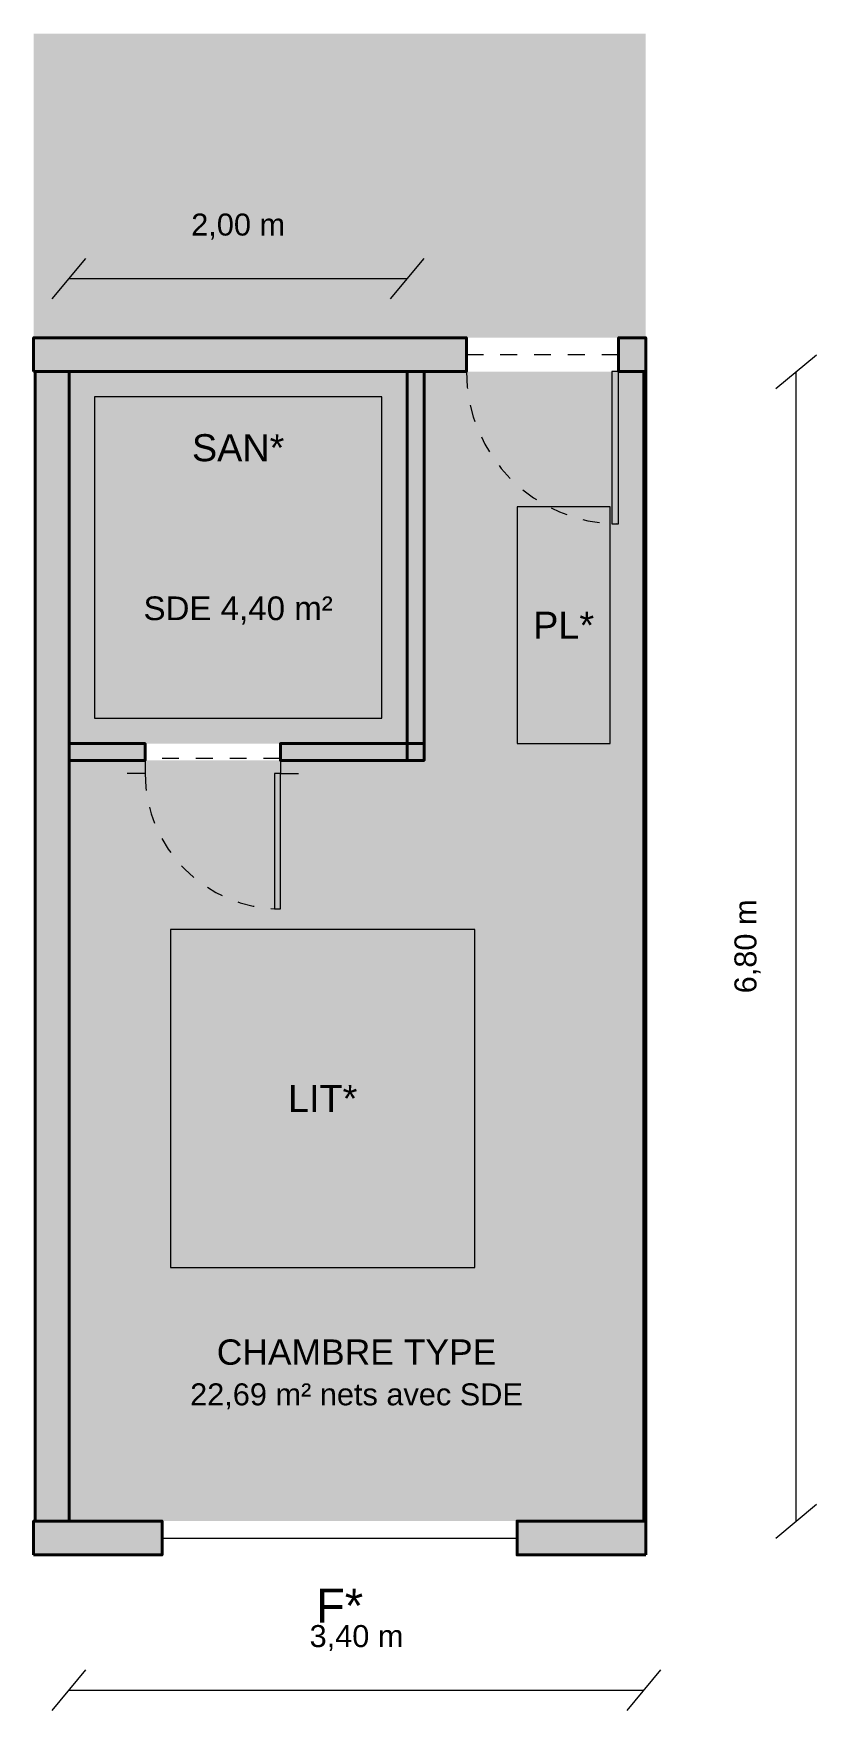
# Model space of a CAD drawing. Header units: metres. Extents: x 9.49 to 14.12, y -13.92 to -4.
import ezdxf
from ezdxf.enums import TextEntityAlignment as Align

# ---------------------------------------------------------------- set-up
doc = ezdxf.new("R2010")
doc.units = ezdxf.units.M
doc.header["$LTSCALE"] = 0.02
doc.linetypes.add('DASHED', pattern=[1.524, 1.27, -0.254])
doc.layers.add('ARCHIBOOKS_PORTE', color=7, linetype='Continuous')
for name, color, linetype, lineweight in [('BLOC_AXE', 8, 'DASHED', 13), ('BLOC_DEBATTEMENT', 7, 'DASHED', 13), ('BLOC_MUR', 7, 'Continuous', 50), ('BLOC_OUVRANT', 7, 'Continuous', 35)]:
    doc.layers.add(name, color=color, linetype=linetype, lineweight=lineweight)
for name, color, linetype, lineweight, true_color in [('CUT', 7, 'Continuous', 40, 0x000000), ('DIM', 7, 'Continuous', 13, 0x000000), ('RESERVE', 7, 'Continuous', 13, 0x4b4b4b), ('TEXT', 7, 'Continuous', 13, 0x000000)]:
    doc.layers.add(name, color=color, linetype=linetype, lineweight=lineweight, true_color=true_color)
for name, color, linetype, true_color in [('FILL_(20, 20, 20)', 7, 'Continuous', 0x141414), ('FILL_chambre', 7, 'Continuous', 0xf2e5d8), ('FILL_circulation', 7, 'Continuous', 0xf7f6f0), ('FILL_sde', 7, 'Continuous', 0xddedf5)]:
    doc.layers.add(name, color=color, linetype=linetype, true_color=true_color)
doc.styles.add('JV', font='arial.ttf')

# ---------------------------------------------------------------- blocks, each defined once
blk = doc.blocks.new('AB_ALPHA_cda40b894629bef4')
at = {"layer": 'BLOC_AXE', "lineweight": 15, "true_color": 0x000000, "transparency": 33554648}
blk.add_line((0, 0.1), (0.9, 0.1), dxfattribs=at)
at = {"layer": 'BLOC_DEBATTEMENT', "linetype": 'DASHED', "lineweight": 15, "ltscale": 0.6, "true_color": 0x000000, "transparency": 33554648}
blk.add_arc((0, 0.2), 0.9, 0, 90, dxfattribs=at)
at = {"layer": 'BLOC_MUR', "lineweight": 15, "true_color": 0x000000, "transparency": 33554648}
for points in [[(-0.12, 0), (0, 0), (0, 0.2), (-0.12, 0.2)], [(1.02, 0), (0.9, 0), (0.9, 0.2), (1.02, 0.2)]]:
    blk.add_lwpolyline(points, dxfattribs=at)
at = {"layer": 'BLOC_OUVRANT', "lineweight": 15, "true_color": 0x000000, "transparency": 33554648}
blk.add_lwpolyline([(0, 0.2), (0.04, 0.2), (0.04, 1.1), (0, 1.1)], close=True, dxfattribs=at)

msp = doc.modelspace()

# ---------------------------------------------------------------- hatches: boundary and pattern name
at = {"layer": 'FILL_(20, 20, 20)'}
for points in [[(9.49, -6), (9.49, -5.8), (12.05, -5.8), (12.05, -6), (9.49, -6)], [(13.11, -6), (12.95, -6), (12.95, -5.8), (13.11, -5.8), (13.11, -6)], [(9.5, -6), (9.7, -6), (9.7, -12.8), (9.5, -12.8), (9.5, -6)], [(11.7, -6), (11.8, -6), (11.8, -8.3), (11.7, -8.3), (11.7, -6)], [(13.1, -6), (13.11, -6), (13.11, -12.8), (13.1, -12.8), (13.1, -6)], [(9.7, -8.2), (10.15, -8.2), (10.15, -8.3), (9.7, -8.3), (9.7, -8.2)], [(11.8, -8.2), (11.8, -8.3), (10.95, -8.3), (10.95, -8.2), (11.8, -8.2)], [(9.49, -13), (9.49, -12.8), (10.25, -12.8), (10.25, -13), (9.49, -13)], [(13.11, -13), (12.35, -13), (12.35, -12.8), (13.11, -12.8), (13.11, -13)]]:
    msp.add_hatch(color=256, dxfattribs=at).paths.add_polyline_path(points)
at = {"layer": 'FILL_chambre'}
msp.add_hatch(color=256, dxfattribs=at).paths.add_polyline_path([(13.1, -12.8), (9.7, -12.8), (9.7, -8.3), (11.8, -8.3), (11.8, -6), (13.1, -6), (13.1, -12.8)])
at = {"layer": 'FILL_circulation'}
for points in [[(13.11, -4), (13.11, -5.8), (9.49, -5.8), (9.49, -4), (13.11, -4)], [(9.5, -6), (9.5, -12.8), (9.49, -12.8), (9.49, -6), (9.5, -6)]]:
    msp.add_hatch(color=256, dxfattribs=at).paths.add_polyline_path(points)
at = {"layer": 'FILL_sde'}
msp.add_hatch(color=256, dxfattribs=at).paths.add_polyline_path([(9.7, -8.2), (9.7, -6), (11.7, -6), (11.7, -8.2), (9.7, -8.2)])

# ---------------------------------------------------------------- linework, layer by layer
at = {"layer": 'CUT'}
for points in [[(9.49, -6), (9.49, -5.8), (12.05, -5.8), (12.05, -6), (9.49, -6)], [(13.11, -6), (12.95, -6), (12.95, -5.8), (13.11, -5.8), (13.11, -6)], [(9.5, -6), (9.7, -6), (9.7, -12.8), (9.5, -12.8), (9.5, -6)], [(11.7, -6), (11.8, -6), (11.8, -8.3), (11.7, -8.3), (11.7, -6)], [(13.1, -6), (13.11, -6), (13.11, -12.8), (13.1, -12.8), (13.1, -6)], [(9.7, -8.2), (10.15, -8.2), (10.15, -8.3), (9.7, -8.3), (9.7, -8.2)], [(11.8, -8.2), (11.8, -8.3), (10.95, -8.3), (10.95, -8.2), (11.8, -8.2)], [(9.49, -13), (9.49, -12.8), (10.25, -12.8), (10.25, -13), (9.49, -13)], [(13.11, -13), (12.35, -13), (12.35, -12.8), (13.11, -12.8), (13.11, -13)]]:
    msp.add_lwpolyline(points, close=True, dxfattribs=at)
at = {"layer": 'DIM'}
for p, q in [((9.6, -5.57), (9.8, -5.33)), ((11.6, -5.57), (11.8, -5.33)), ((9.7, -5.45), (11.7, -5.45)), ((13.88, -6.1), (14.12, -5.9)), ((14, -12.8), (14, -6)), ((13.88, -12.9), (14.12, -12.7)), ((9.6, -13.92), (9.8, -13.68)), ((13, -13.92), (13.2, -13.68)), ((9.7, -13.8), (13.1, -13.8))]:
    msp.add_line(p, q, dxfattribs=at)
at = {"layer": 'RESERVE'}
msp.add_line((10.25, -12.9), (12.35, -12.9), dxfattribs=at)
for points in [[(11.55, -8.05), (11.55, -6.15), (9.85, -6.15), (9.85, -8.05), (11.55, -8.05)], [(12.9, -8.2), (12.9, -6.8), (12.35, -6.8), (12.35, -8.2), (12.9, -8.2)], [(12.1, -11.3), (12.1, -9.3), (10.3, -9.3), (10.3, -11.3), (12.1, -11.3)]]:
    msp.add_lwpolyline(points, close=True, dxfattribs=at)

# ---------------------------------------------------------------- block references
at = {"layer": 'ARCHIBOOKS_PORTE', "transparency": 33554687, "rotation": 180}
msp.add_blockref('AB_ALPHA_cda40b894629bef4', (12.95, -5.8), dxfattribs=at)
at = {"layer": 'ARCHIBOOKS_PORTE', "transparency": 33554687, "xscale": 0.888888888888889, "yscale": 0.888888888888889, "rotation": 180}
msp.add_blockref('AB_ALPHA_cda40b894629bef4', (10.95, -8.2), dxfattribs=at)

# ---------------------------------------------------------------- texts
at = {"layer": 'DIM', "style": 'JV'}
for s, p in [('2,00 m', (10.7, -5.13)), ('3,40 m', (11.4, -13.48))]:
    msp.add_text(s, height=0.13, dxfattribs=at).set_placement(p, align=Align.MIDDLE_CENTER)
msp.add_text('6,80 m', height=0.13, rotation=90, dxfattribs=at).set_placement((13.7, -9.4), align=Align.MIDDLE_CENTER)
at = {"layer": 'RESERVE', "style": 'JV'}
for s, height, p in [('SAN*', 0.16, (10.7, -6.45)), ('PL*', 0.16, (12.625, -7.5)), ('LIT*', 0.16, (11.2, -10.3)), ('F*', 0.2, (11.3, -13.3))]:
    msp.add_text(s, height=height, dxfattribs=at).set_placement(p, align=Align.MIDDLE_CENTER)
at = {"layer": 'TEXT', "style": 'JV'}
for s, height, p in [('SDE 4,40 m²', 0.14, (10.7, -7.4)), ('CHAMBRE TYPE', 0.15, (11.4, -11.8)), ('22,69 m² nets avec SDE', 0.13, (11.4, -12.05))]:
    msp.add_text(s, height=height, dxfattribs=at).set_placement(p, align=Align.MIDDLE_CENTER)

doc.saveas('drawing.dxf')
